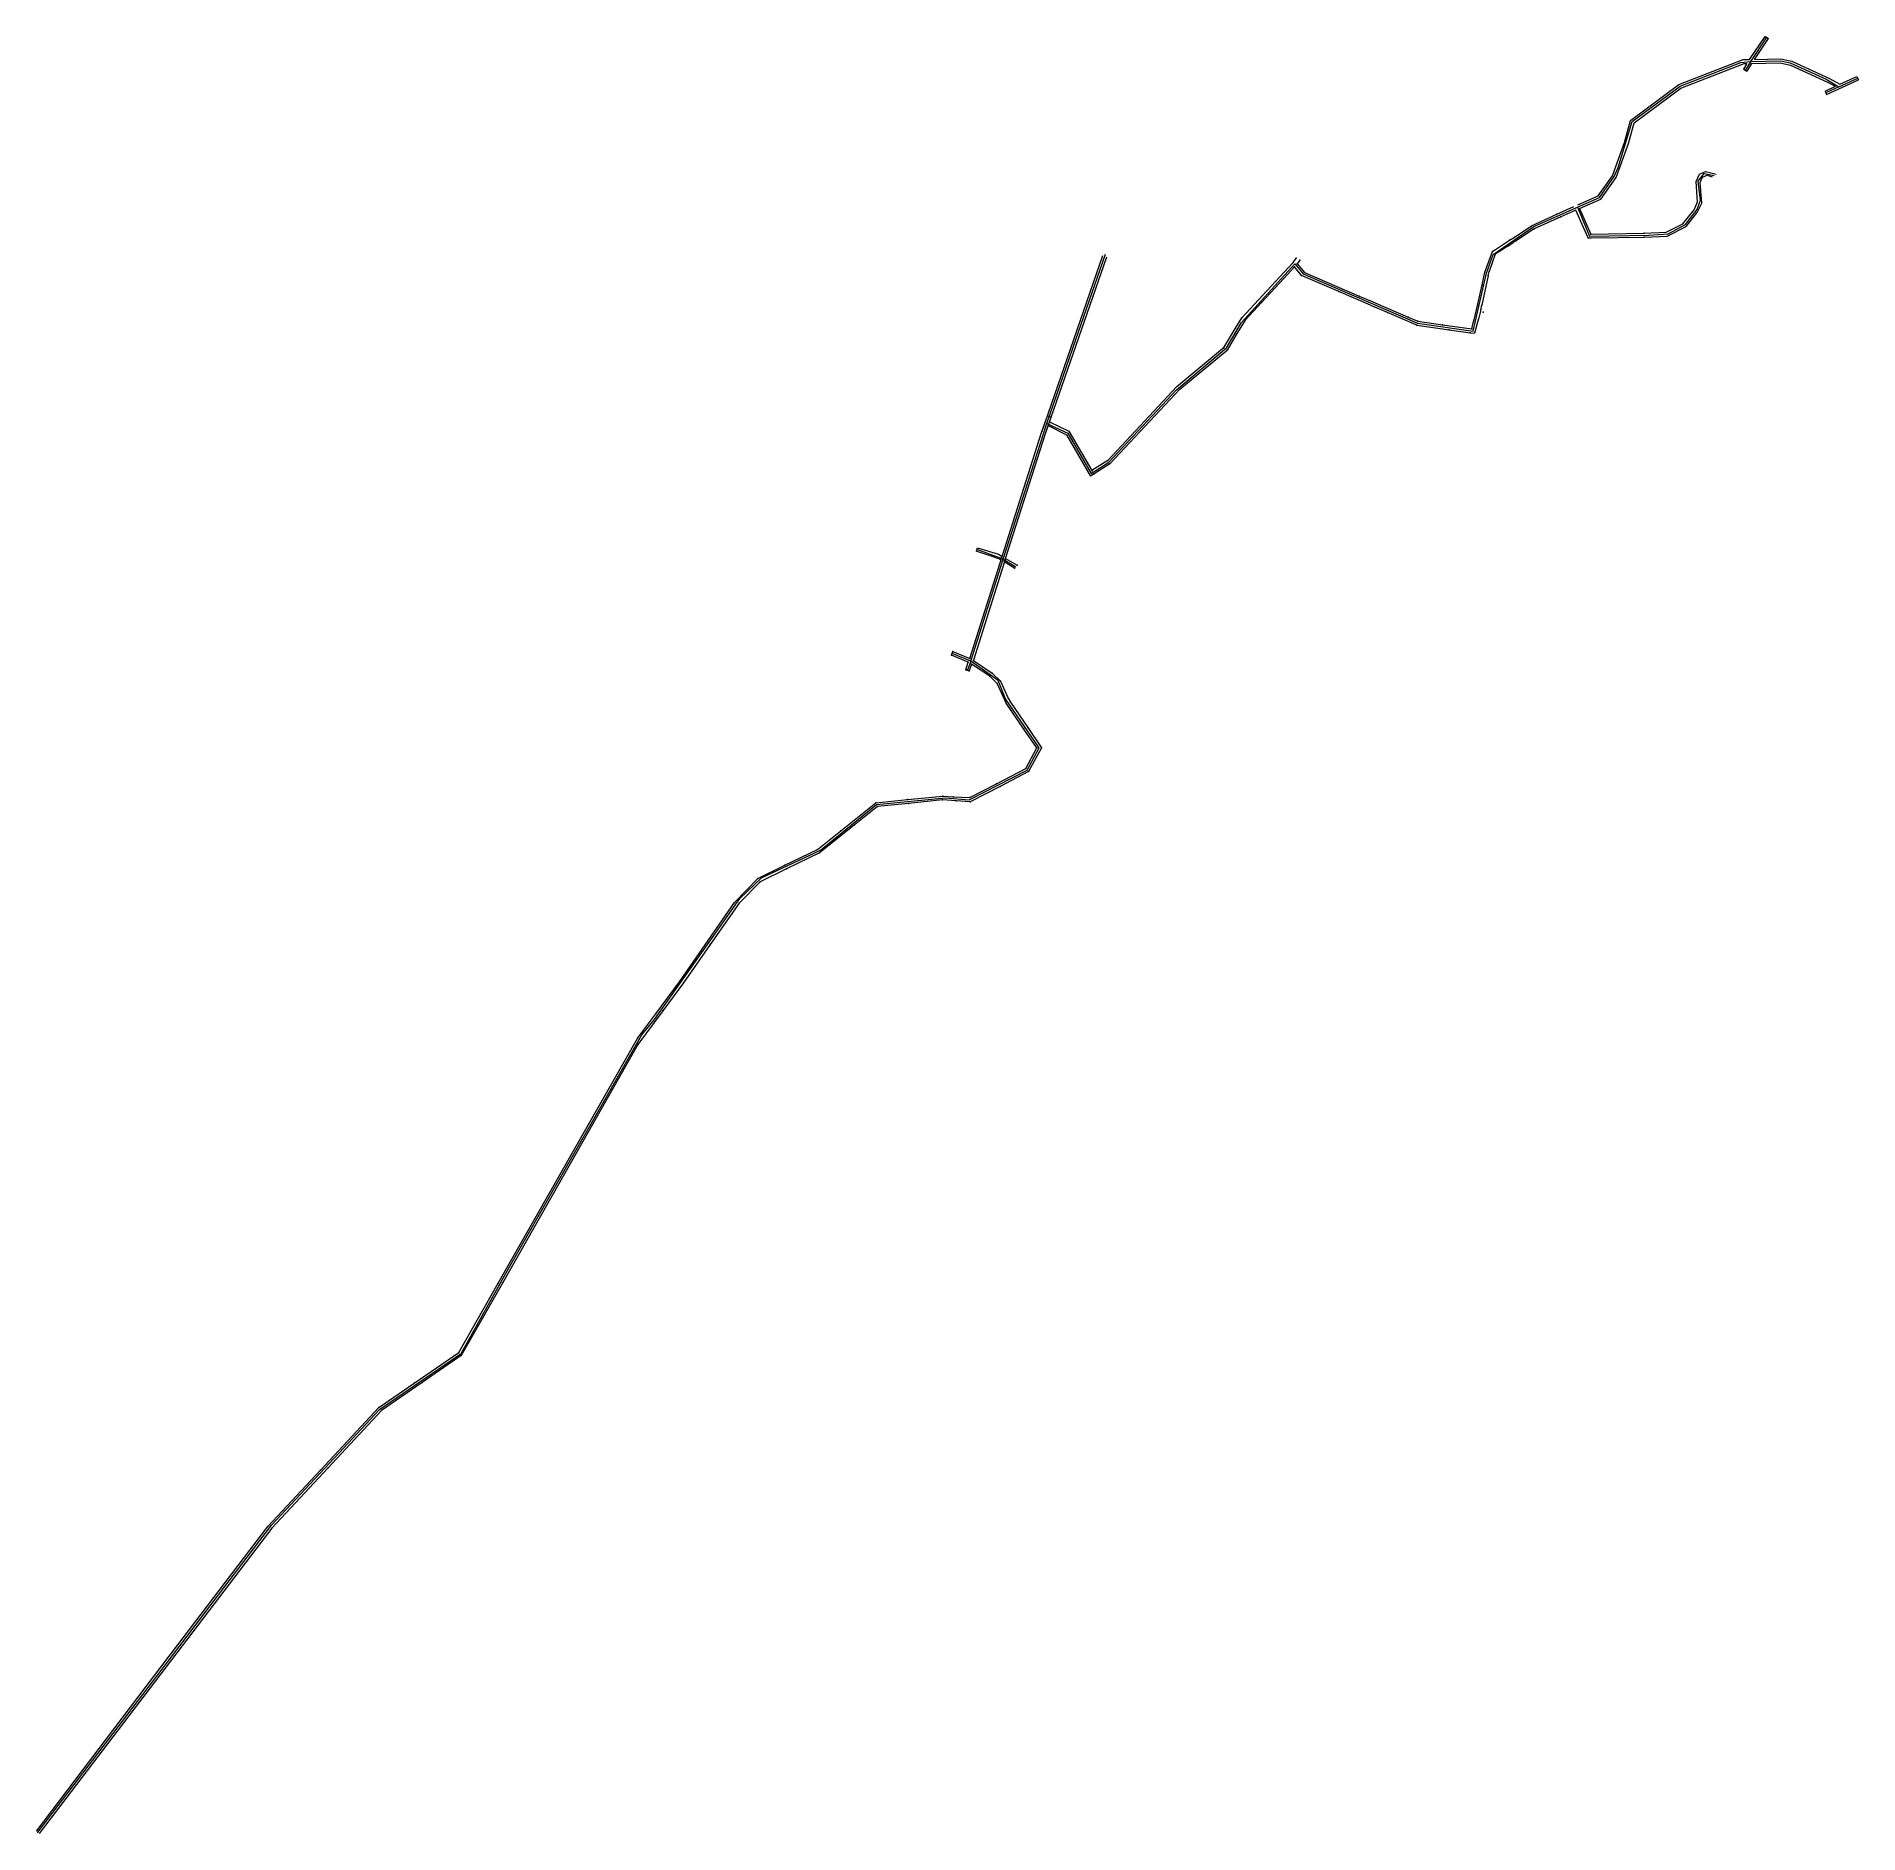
# Model space of a CAD drawing. Header units: millimetres. Extents: x 699796 to 700717, y 4219172 to 4220080.
import ezdxf

# ---------------------------------------------------------------- set-up
doc = ezdxf.new("R2010")
doc.units = ezdxf.units.MM
for name, color, linetype, lineweight in [('1630_2_KAT', 94, 'Continuous', 0), ('1660_1_KAT', 12, 'Continuous', 0), ('1677_390_DESENDRE', 44, 'Continuous', 0), ('ESKI_IM', 2, 'Continuous', 0), ('GEOFENCE', 3, 'Continuous', 0), ('IKINCIKAT', 30, 'Continuous', 0), ('INIT_COORD', 5, 'Continuous', 0), ('YENI2', 6, 'Continuous', 0)]:
    doc.layers.add(name, color=color, linetype=linetype, lineweight=lineweight)

msp = doc.modelspace()

# ---------------------------------------------------------------- linework, layer by layer
at = {"layer": '1630_2_KAT', "lineweight": 0}
msp.add_line((700543.52, 4219976.47, 1634.83), (700542.46, 4219975.78, 1635), dxfattribs=at)
for p in [(700552.98, 4219982.62, 1635), (700564.45, 4219990.03, 1635.17), (700566.4, 4219988.72, 1635.18), (700540.59, 4219976.97, 1634.82), (700543.36, 4219978.74, 1635), (700543.52, 4219976.47, 1634.83), (700580.27, 4219978.08, 1635.8), (700581.56, 4219980.09, 1635.8), (700608.53, 4219978.49, 1638.22), (700608.6, 4219980.49, 1638.22), (700431.22, 4219965.63, 1633.1), (700432.8, 4219967.91, 1633.13), (700433.29, 4219964.99, 1633.11), (700434.57, 4219966.87, 1633.13), (700531.89, 4219971.29, 1634.65), (700533.33, 4219969.85, 1634.65), (700422.3, 4219956.04, 1632.83), (700431.94, 4219963.47, 1633.11), (700435.47, 4219959.14, 1633.15), (700436.93, 4219960.69, 1633.15), (700528.04, 4219960.77, 1634.55), (700529.73, 4219959.14, 1634.54), (700530.28, 4219961.12, 1634.56), (700415.13, 4219945.4, 1632.52), (700454.27, 4219951.04, 1633.39), (700464.63, 4219948.75, 1633.51), (700526.64, 4219954.34, 1634.49), (700405.33, 4219937.8, 1632.33), (700406.93, 4219936.58, 1632.33), (700478.95, 4219940.4, 1633.71), (700489.26, 4219938.13, 1633.83), (700524.38, 4219943.91, 1634.4), (700524.38, 4219943.91, 1634.4), (700526, 4219941.83, 1634.44), (700526, 4219941.83, 1634.44), (700526.47, 4219944.09, 1634.4), (700527.3, 4219940.67, 1634.47), (700402.1, 4219932.46, 1632.2), (700402.3, 4219928.93, 1632.15), (700493.73, 4219934.03, 1633.9), (700494.27, 4219935.97, 1633.9), (700506.63, 4219934.25, 1634.07), (700510.12, 4219931.74, 1634.07), (700520.59, 4219930.21, 1634.22), (700521.49, 4219932.17, 1634.19), (700523.09, 4219930.41, 1634.2), (700396.06, 4219922.49, 1631.97), (700397.78, 4219921.48, 1631.98), (700323.59, 4219866.83, 1630.14), (700327.46, 4219864.21, 1630.26), (700337.5, 4219865.7, 1630.43), (700338.43, 4219863.91, 1630.43), (700329.63, 4219860.51, 1630.38), (700330.57, 4219858.84, 1630.42)]:
    msp.add_point(p, dxfattribs=at)
at = {"layer": '1660_1_KAT', "lineweight": 13}
for p, q in [((700279.68, 4219817.05, 1659.1), (700271.08, 4219819.77, 1659.1)), ((700271.16, 4219819.88, 1659.1), (700271.63, 4219821.55, 1659.1)), ((700271.63, 4219821.55, 1659.1), (700282.34, 4219818.24, 1659.1)), ((700283.27, 4219815.59, 1659.1), (700279.68, 4219817.05, 1659.1)), ((700282.34, 4219818.24, 1659.1), (700284.08, 4219817.22, 1659.1)), ((700290.32, 4219811.24, 1659.1), (700285.09, 4219814.52, 1659.1)), ((700285.85, 4219816.18, 1659.1), (700291.68, 4219812.76, 1659.1))]:
    msp.add_line(p, q, dxfattribs=at)
at = {"layer": '1660_1_KAT', "lineweight": 0}
for p in [(700283.27, 4219815.59, 1659.1), (700285.2, 4219814.38, 1658.96), (700290.32, 4219811.24, 1659.1), (700291.68, 4219812.76, 1659.1)]:
    msp.add_point(p, dxfattribs=at)
at = {"layer": '1677_390_DESENDRE', "lineweight": 13}
msp.add_line((700267.78, 4219765.63, 1667.08), (700267.78, 4219765.63, 1673.37), dxfattribs=at)
at = {"layer": '1677_390_DESENDRE', "lineweight": 0}
for p in [(700285.2, 4219814.38, 1658.95), (700267.78, 4219765.63, 1667.08), (700267.78, 4219765.63, 1673.37), (700269.59, 4219764.71, 1677.39)]:
    msp.add_point(p, dxfattribs=at)
at = {"layer": 'ESKI_IM', "lineweight": 13}
for p, q in [((700258.48, 4219767.21, 1677.39), (700259.23, 4219769.06, 1677.39)), ((700266.92, 4219763.68, 1677.39), (700258.48, 4219767.21, 1677.39)), ((700259.23, 4219769.06, 1677.39), (700267.74, 4219765.64, 1677.39)), ((700265.78, 4219759.96, 1677.58), (700266.92, 4219763.68, 1677.39)), ((700267.74, 4219765.64, 1677.39), (700267.78, 4219765.63, 1677.39)), ((700269.64, 4219764.67, 1677.39), (700279.17, 4219758.21, 1676.94)), ((700281.63, 4219753.05, 1676.91), (700277.91, 4219756.65, 1676.94)), ((700279.17, 4219758.21, 1676.94), (700283.29, 4219754.23, 1676.91)), ((700283.99, 4219747.87, 1676.79), (700281.63, 4219753.05, 1676.91)), ((700283.29, 4219754.23, 1676.91), (700287.23, 4219745.59, 1676.67)), ((700286.23, 4219742.96, 1676.67), (700283.99, 4219747.87, 1676.79)), ((700295.18, 4219729.92, 1676.53), (700286.23, 4219742.96, 1676.67)), ((700288.29, 4219743.48, 1677.05), (700297.09, 4219730.66, 1677.1)), ((700301.7, 4219720.43, 1677.1), (700295.18, 4219729.92, 1676.53)), ((700297.09, 4219730.66, 1677.1), (700304.04, 4219720.55, 1676.42)), ((700296.05, 4219709.95, 1676.09), (700301.7, 4219720.43, 1677.1)), ((700304.04, 4219720.55, 1676.42), (700297.51, 4219708.45, 1676.09)), ((700281.32, 4219702.31, 1675.69), (700296.05, 4219709.95, 1676.09)), ((700297.51, 4219708.45, 1676.09), (700283.15, 4219701.01, 1675.72)), ((700267.77, 4219695.29, 1675.33), (700281.32, 4219702.31, 1675.69)), ((700283.15, 4219701.01, 1675.72), (700267.92, 4219693.11, 1675.32)), ((700202.57, 4219678.56, 1674.23), (700220.31, 4219692.75, 1674.59)), ((700221.09, 4219690.81, 1674.59), (700209.31, 4219681.39, 1674.35)), ((700220.31, 4219692.75, 1674.59), (700236.27, 4219694.34, 1674.83)), ((700236.84, 4219692.39, 1674.84), (700221.09, 4219690.81, 1674.59)), ((700236.27, 4219694.34, 1674.83), (700254.17, 4219696.13, 1675.11)), ((700254.08, 4219694.11, 1675.1), (700236.84, 4219692.39, 1674.84)), ((700260.86, 4219693.66, 1675.21), (700254.08, 4219694.11, 1675.1)), ((700254.17, 4219696.13, 1675.11), (700259.34, 4219695.78, 1675.19)), ((700259.34, 4219695.78, 1675.19), (700267.77, 4219695.29, 1675.33)), ((700267.92, 4219693.11, 1675.32), (700260.86, 4219693.66, 1675.21)), ((700190.82, 4219669.17, 1673.99), (700202.57, 4219678.56, 1674.23)), ((700209.31, 4219681.39, 1674.35), (700191.9, 4219667.47, 1673.99)), ((700174.36, 4219661.1, 1673.73), (700190.82, 4219669.17, 1673.99)), ((700160.76, 4219654.42, 1673.52), (700174.36, 4219661.1, 1673.73)), ((700191.9, 4219667.47, 1673.99), (700175.14, 4219659.25, 1673.73)), ((700148.97, 4219642.3, 1672.95), (700160.76, 4219654.42, 1673.52)), ((700161.94, 4219652.78, 1673.52), (700151.21, 4219642.03, 1672.97)), ((700175.14, 4219659.25, 1673.73), (700161.94, 4219652.78, 1673.52)), ((700129.54, 4219614.36, 1672.45), (700148.97, 4219642.3, 1672.95)), ((700151.21, 4219642.03, 1672.97), (700136.64, 4219621.07, 1672.59)), ((700121.04, 4219602.17, 1672.23), (700129.54, 4219614.36, 1672.45)), ((700136.64, 4219621.07, 1672.59), (700123.14, 4219601.65, 1672.24)), ((700109.11, 4219586.13, 1672), (700121.04, 4219602.17, 1672.23)), ((700123.14, 4219601.65, 1672.24), (700112.71, 4219587.62, 1672.04)), ((700112.71, 4219587.62, 1672.04), (700100, 4219570.52, 1671.79)), ((700100, 4219573.87, 1671.83), (700109.11, 4219586.13, 1672)), ((700009.66, 4219414.99, 1670.13), (700029.41, 4219450, 1670.5)), ((700031.68, 4219450, 1670.51), (700010.82, 4219413.36, 1670.13)), ((699986.98, 4219399.4, 1670.04), (700009.66, 4219414.99, 1670.13)), ((700010.82, 4219413.36, 1670.13), (699991.03, 4219399.75, 1670.05)), ((699969.1, 4219387.1, 1669.97), (699986.98, 4219399.4, 1670.04)), ((699991.03, 4219399.75, 1670.05), (699970.42, 4219385.58, 1669.97)), ((699939.67, 4219355.54, 1669.97), (699969.1, 4219387.1, 1669.97)), ((699970.42, 4219385.58, 1669.97), (699943.34, 4219356.54, 1669.97)), ((699943.34, 4219356.54, 1669.97), (699915.11, 4219326.27, 1669.97)), ((699913.07, 4219327.01, 1669.97), (699939.67, 4219355.54, 1669.97)), ((699915.11, 4219326.27, 1669.97), (699797.58, 4219171.88, 1669.17)), ((699864.43, 4219263.02, 1669.97), (699913.07, 4219327.01, 1669.97)), ((699796.13, 4219173.16, 1669.97), (699863.23, 4219261.44, 1669.17)), ((699863.23, 4219261.44, 1669.97), (699864.43, 4219263.02, 1669.97))]:
    msp.add_line(p, q, dxfattribs=at)
at = {"layer": 'ESKI_IM', "lineweight": 0}
for p, q in [((700268.64, 4219762.73, 1677.39), (700267.53, 4219759.44, 1677.39)), ((700277.91, 4219756.65, 1676.94), (700268.64, 4219762.73, 1677.39)), ((700265.78, 4219759.96, 1677.39), (700267.53, 4219759.44, 1677.39)), ((700283.29, 4219754.23, 1676.91), (700283.5, 4219754.2, 1675.51)), ((700287.23, 4219745.59, 1676.67), (700288.29, 4219743.48, 1677.05)), ((700297.09, 4219730.66, 1677.1), (700304.04, 4219720.55, 1676.42)), ((700304.04, 4219720.55, 1676.42), (700297.51, 4219708.45, 1676.09)), ((700297.51, 4219708.45, 1676.09), (700283.15, 4219701.01, 1675.72)), ((700283.15, 4219701.01, 1675.72), (700267.92, 4219693.11, 1675.32)), ((700221.09, 4219690.81, 1674.59), (700209.31, 4219681.39, 1674.35)), ((700236.84, 4219692.39, 1674.84), (700221.09, 4219690.81, 1674.59)), ((700254.08, 4219694.11, 1675.1), (700236.84, 4219692.39, 1674.84)), ((700260.86, 4219693.66, 1675.21), (700254.08, 4219694.11, 1675.1)), ((700267.92, 4219693.11, 1675.32), (700260.86, 4219693.66, 1675.21)), ((700209.31, 4219681.39, 1674.35), (700191.9, 4219667.47, 1673.99)), ((700191.9, 4219667.47, 1673.99), (700175.14, 4219659.25, 1673.73)), ((700161.94, 4219652.78, 1673.52), (700151.21, 4219642.03, 1672.97)), ((700175.14, 4219659.25, 1673.73), (700161.94, 4219652.78, 1673.52)), ((700151.21, 4219642.03, 1672.97), (700136.64, 4219621.07, 1672.59)), ((700136.64, 4219621.07, 1672.59), (700123.14, 4219601.65, 1672.24)), ((700123.14, 4219601.65, 1672.24), (700112.71, 4219587.62, 1672.04)), ((700112.71, 4219587.62, 1672.04), (700100, 4219570.52, 1671.79)), ((700029.41, 4219450, 1670.5), (700100, 4219573.87, 1671.83)), ((700100, 4219570.52, 1671.79), (700031.68, 4219450, 1670.51)), ((700100, 4219570.52, 1671.79), (700031.68, 4219450, 1670.51)), ((700031.68, 4219450, 1670.51), (700010.82, 4219413.36, 1670.13)), ((700010.82, 4219413.36, 1670.13), (699991.03, 4219399.75, 1670.05)), ((699991.03, 4219399.75, 1670.05), (699970.42, 4219385.58, 1669.97)), ((699970.42, 4219385.58, 1669.97), (699943.34, 4219356.54, 1669.97)), ((699943.34, 4219356.54, 1669.97), (699915.11, 4219326.27, 1669.97))]:
    msp.add_line(p, q, dxfattribs=at)
for p in [(700258.48, 4219767.21, 1677.39), (700258.48, 4219767.21, 1677.39), (700259.23, 4219769.06, 1677.39), (700266.92, 4219763.68, 1677.39), (700267.74, 4219765.64, 1677.39), (700267.78, 4219765.63, 1677.39), (700268.64, 4219762.73, 1677.84), (700269.64, 4219764.67, 1677.36), (700265.78, 4219759.96, 1677.58), (700266.68, 4219759.86, 1677.59), (700267.53, 4219759.44, 1677.1), (700277.91, 4219756.65, 1676.94), (700279.17, 4219758.21, 1676.94), (700281.63, 4219753.05, 1676.91), (700283.29, 4219754.23, 1676.91), (700283.29, 4219754.23, 1676.91), (700283.99, 4219747.87, 1676.79), (700286.23, 4219742.96, 1676.67), (700287.23, 4219745.59, 1676.67), (700287.23, 4219745.59, 1676.67), (700288.29, 4219743.48, 1677.05), (700288.29, 4219743.48, 1677.05), (700288.29, 4219743.48, 1677.05), (700295.18, 4219729.92, 1676.53), (700297.09, 4219730.66, 1677.1), (700297.09, 4219730.66, 1677.1), (700301.7, 4219720.43, 1677.1), (700304.04, 4219720.55, 1676.42), (700304.04, 4219720.55, 1676.42), (700296.05, 4219709.95, 1676.09), (700297.51, 4219708.45, 1676.09), (700297.51, 4219708.45, 1676.09), (700281.32, 4219702.31, 1675.69), (700283.15, 4219701.01, 1675.72), (700283.15, 4219701.01, 1675.72), (700220.31, 4219692.75, 1674.59), (700221.09, 4219690.81, 1674.59), (700221.09, 4219690.81, 1674.59), (700236.27, 4219694.34, 1674.83), (700236.84, 4219692.39, 1674.84), (700236.84, 4219692.39, 1674.84), (700254.08, 4219694.11, 1675.1), (700254.08, 4219694.11, 1675.1), (700254.17, 4219696.13, 1675.11), (700259.34, 4219695.78, 1675.19), (700260.86, 4219693.66, 1675.21), (700260.86, 4219693.66, 1675.21), (700267.77, 4219695.29, 1675.33), (700267.92, 4219693.11, 1675.32), (700267.92, 4219693.11, 1675.32), (700202.57, 4219678.56, 1674.23), (700209.31, 4219681.39, 1674.35), (700209.31, 4219681.39, 1674.35), (700190.82, 4219669.17, 1673.99), (700174.36, 4219661.1, 1673.73), (700191.9, 4219667.47, 1673.99), (700191.9, 4219667.47, 1673.99), (700160.76, 4219654.42, 1673.52), (700161.94, 4219652.78, 1673.52), (700161.94, 4219652.78, 1673.52), (700175.14, 4219659.25, 1673.73), (700175.14, 4219659.25, 1673.73), (700148.97, 4219642.3, 1672.95), (700151.21, 4219642.03, 1672.97), (700151.21, 4219642.03, 1672.97), (700129.54, 4219614.36, 1672.45), (700136.64, 4219621.07, 1672.59), (700136.64, 4219621.07, 1672.59), (700121.04, 4219602.17, 1672.23), (700123.14, 4219601.65, 1672.24), (700123.14, 4219601.65, 1672.24), (700112.71, 4219587.62, 1672.04), (700112.71, 4219587.62, 1672.04), (700109.11, 4219586.13, 1672), (700100, 4219573.87, 1671.83), (700100, 4219570.52, 1671.79), (700100, 4219570.52, 1671.79), (700029.41, 4219450, 1670.5), (700031.68, 4219450, 1670.51), (700031.68, 4219450, 1670.51), (700009.66, 4219414.99, 1670.13), (700010.82, 4219413.36, 1670.13), (700010.82, 4219413.36, 1670.13), (699986.98, 4219399.4, 1670.04), (699991.03, 4219399.75, 1670.05), (699991.03, 4219399.75, 1670.05), (699969.1, 4219387.1, 1669.97), (699970.42, 4219385.58, 1669.97), (699970.42, 4219385.58, 1669.97), (699943.34, 4219356.54, 1669.97), (699943.34, 4219356.54, 1669.97), (699939.67, 4219355.54, 1669.97), (699913.07, 4219327.01, 1669.97), (699915.11, 4219326.27, 1669.97), (699915.11, 4219326.27, 1669.97)]:
    msp.add_point(p, dxfattribs=at)
at = {"layer": 'GEOFENCE'}
for p, q in [((700662.44, 4220067.19, 1636.79), (700670.78, 4220079.66, 1636.9)), ((700626.71, 4220054.74, 1636.35), (700657.47, 4220066.68, 1636.73)), ((700657.47, 4220066.68, 1636.73), (700662.44, 4220067.19, 1636.79)), ((700662.44, 4220067.19, 1636.79), (700659.59, 4220062.91, 1636.77)), ((700662.44, 4220067.19, 1636.79), (700677.44, 4220067.58, 1636.95)), ((700677.44, 4220067.58, 1636.95), (700682.33, 4220066.53, 1636.99)), ((700682.33, 4220066.53, 1636.99), (700700.55, 4220058.28, 1637.23)), ((700700.55, 4220058.28, 1637.23), (700707.03, 4220054.49, 1637.4)), ((700707.03, 4220054.49, 1637.4), (700716.51, 4220058.84, 1637.4)), ((700602.58, 4220036.91, 1635.95), (700626.71, 4220054.74, 1636.35)), ((700707.03, 4220054.49, 1637.4), (700700.39, 4220051.44, 1637.4)), ((700595.43, 4220013.67, 1635.66), (700602.58, 4220036.91, 1635.95)), ((700593.45, 4220009.08, 1635.6), (700595.43, 4220013.67, 1635.66)), ((700635.79, 4220006.86, 1643.6), (700638.84, 4220010.73, 1644.48)), ((700638.84, 4220010.73, 1644.48), (700644.03, 4220009.66, 1645.3)), ((700585.99, 4219998.5, 1635.47), (700593.45, 4220009.08, 1635.6)), ((700637.02, 4219997.13, 1641.68), (700635.79, 4220006.86, 1643.6)), ((700552.89, 4219983.84, 1635.1), (700574.81, 4219993.63, 1635.3)), ((700574.81, 4219993.63, 1635.3), (700585.99, 4219998.5, 1635.47)), ((700574.81, 4219993.63, 1635.3), (700580.91, 4219979.08, 1635.54)), ((700629.48, 4219984.82, 1638.19), (700635.4, 4219992.55, 1640.48)), ((700635.4, 4219992.55, 1640.48), (700637.02, 4219997.13, 1641.68)), ((700532.29, 4219969.68, 1634.73), (700552.89, 4219983.84, 1635.1)), ((700620.66, 4219980.12, 1638.36), (700629.48, 4219984.82, 1638.19)), ((700580.91, 4219979.08, 1635.54), (700610.9, 4219979.52, 1636.26)), ((700610.9, 4219979.52, 1636.26), (700620.66, 4219980.12, 1638.36)), ((700321.43, 4219926.78, 1607.35), (700336.4, 4219969.96, 1587.07)), ((700405.11, 4219935.45, 1632.29), (700432.01, 4219965.04, 1633.12)), ((700432.01, 4219965.04, 1633.12), (700436.2, 4219959.91, 1633.15)), ((700528.95, 4219960.26, 1634.55), (700532.29, 4219969.68, 1634.73)), ((700436.2, 4219959.91, 1633.15), (700494, 4219935, 1633.9)), ((700522.17, 4219931.04, 1634.2), (700528.95, 4219960.26, 1634.55)), ((700397.54, 4219922.5, 1632), (700405.11, 4219935.45, 1632.29)), ((700494, 4219935, 1633.9), (700522.17, 4219931.04, 1634.2)), ((700306.72, 4219884.42, 1629.47), (700321.43, 4219926.78, 1607.35)), ((700372.24, 4219901.32, 1631.37), (700397.54, 4219922.5, 1632)), ((700338.04, 4219864.86, 1630.43), (700372.24, 4219901.32, 1631.37)), ((700298.82, 4219859.8, 1640.21), (700306.72, 4219884.42, 1629.47)), ((700306.72, 4219884.42, 1629.47), (700317.3, 4219879.54, 1629.9)), ((700317.3, 4219879.54, 1629.9), (700329.19, 4219859.13, 1630.36)), ((700329.19, 4219859.13, 1630.36), (700338.04, 4219864.86, 1630.43)), ((700284.69, 4219815.84, 1659.4), (700298.82, 4219859.8, 1640.21)), ((700284.69, 4219815.84, 1659.4), (700271.39, 4219820.71, 1659.1)), ((700268.27, 4219764.32, 1677.42), (700284.69, 4219815.84, 1659.4)), ((700284.69, 4219815.84, 1659.4), (700291, 4219812, 1659.1)), ((700268.27, 4219764.32, 1677.42), (700258.85, 4219768.13, 1677.39)), ((700268.27, 4219764.32, 1677.42), (700266.65, 4219759.7, 1677.39)), ((700282.12, 4219754.48, 1676.91), (700268.27, 4219764.32, 1677.42)), ((700285.89, 4219745.22, 1676.87), (700282.12, 4219754.48, 1676.91)), ((700302.87, 4219720.49, 1676.76), (700285.89, 4219745.22, 1676.87)), ((700296.78, 4219709.2, 1676.09), (700302.87, 4219720.49, 1676.76)), ((700267.48, 4219694.23, 1675.32), (700296.78, 4219709.2, 1676.09)), ((700192.36, 4219668.79, 1674), (700220.7, 4219691.78, 1674.59)), ((700220.7, 4219691.78, 1674.59), (700255.52, 4219695.26, 1675.13)), ((700255.52, 4219695.26, 1675.13), (700267.48, 4219694.23, 1675.32)), ((700162.52, 4219654.71, 1673.58), (700192.36, 4219668.79, 1674)), ((700151.65, 4219644.38, 1673), (700162.52, 4219654.71, 1673.58)), ((700137.24, 4219623.96, 1672.65), (700151.65, 4219644.38, 1673)), ((700108.4, 4219583.12, 1671.97), (700137.24, 4219623.96, 1672.65)), ((700102.02, 4219575.41, 1671.85), (700108.4, 4219583.12, 1671.97)), ((700084.67, 4219545.02, 1671.52), (700102.02, 4219575.41, 1671.85)), ((700059.87, 4219501.61, 1671.06), (700084.67, 4219545.02, 1671.52)), ((700035.11, 4219458.17, 1670.59), (700059.87, 4219501.61, 1671.06)), ((700010.74, 4219414.52, 1670.13), (700035.11, 4219458.17, 1670.59)), ((699969.57, 4219386.14, 1669.97), (700010.74, 4219414.52, 1670.13)), ((699949.07, 4219364.23, 1669.97), (699969.57, 4219386.14, 1669.97)), ((699914.91, 4219327.72, 1669.97), (699949.07, 4219364.23, 1669.97)), ((699887.67, 4219291.91, 1669.83), (699914.91, 4219327.72, 1669.97)), ((699857.4, 4219252.11, 1669.66), (699887.67, 4219291.91, 1669.83)), ((699827.13, 4219212.32, 1669.49), (699857.4, 4219252.11, 1669.66)), ((699796.86, 4219172.52, 1669.57), (699827.13, 4219212.32, 1669.49))]:
    msp.add_line(p, q, dxfattribs=at)
at = {"layer": 'IKINCIKAT', "lineweight": 0}
for p, q in [((700661.87, 4220068.27, 1636.78), (700669.74, 4220079.91, 1636.9)), ((700664.32, 4220068.32, 1636.81), (700671.4, 4220078.79, 1636.9)), ((700669.74, 4220079.91, 1636.9), (700671.4, 4220078.79, 1636.9)), ((700626.18, 4220055.59, 1636.35), (700658.66, 4220068.21, 1636.75)), ((700627.15, 4220053.82, 1636.35), (700659.05, 4220066.22, 1636.75)), ((700658.66, 4220068.21, 1636.75), (700661.87, 4220068.27, 1636.78)), ((700660.39, 4220066.24, 1636.77), (700658.73, 4220063.42, 1636.77)), ((700659.05, 4220066.22, 1636.75), (700660.39, 4220066.24, 1636.76)), ((700662.74, 4220066.29, 1636.77), (700660.45, 4220062.4, 1636.77)), ((700662.74, 4220066.29, 1636.79), (700677.35, 4220066.58, 1636.95)), ((700664.32, 4220068.32, 1636.81), (700677.54, 4220068.59, 1636.95)), ((700677.35, 4220066.58, 1636.95), (700682.59, 4220065.45, 1637)), ((700677.54, 4220068.59, 1636.95), (700683.23, 4220067.36, 1637)), ((700682.59, 4220065.45, 1637), (700701.27, 4220056.86, 1637.25)), ((700683.23, 4220067.36, 1637), (700702.16, 4220058.65, 1637.25)), ((700658.73, 4220063.42, 1636.77), (700660.45, 4220062.4, 1636.77)), ((700700.8, 4220050.53, 1637.4), (700716.92, 4220057.93, 1637.4)), ((700701.27, 4220056.86, 1637.25), (700705.2, 4220054.75, 1637.4)), ((700702.16, 4220058.65, 1637.25), (700707.48, 4220055.8, 1637.4)), ((700707.48, 4220055.8, 1637.4), (700716.09, 4220059.75, 1637.4)), ((700716.09, 4220059.75, 1637.4), (700716.92, 4220057.93, 1637.4)), ((700601.71, 4220037.51, 1635.95), (700626.18, 4220055.59, 1636.35)), ((700603.46, 4220036.31, 1635.95), (700627.15, 4220053.82, 1636.35)), ((700699.97, 4220052.34, 1637.4), (700705.2, 4220054.75, 1637.4)), ((700699.97, 4220052.34, 1637.4), (700700.8, 4220050.53, 1637.4)), ((700598.71, 4220026.36, 1635.8), (700601.71, 4220037.51, 1635.95)), ((700600.62, 4220025.75, 1635.8), (700603.46, 4220036.31, 1635.95)), ((700592.56, 4220009.55, 1635.6), (700598.71, 4220026.36, 1635.8)), ((700594.35, 4220008.61, 1635.6), (700600.62, 4220025.75, 1635.8)), ((700585.33, 4219999.3, 1635.45), (700592.56, 4220009.55, 1635.6)), ((700586.65, 4219997.69, 1635.45), (700594.35, 4220008.61, 1635.6)), ((700574, 4219992.17, 1635.29), (700566.4, 4219988.72, 1635.18)), ((700575.03, 4219994.82, 1635.33), (700585.33, 4219999.3, 1635.45)), ((700575.82, 4219992.99, 1635.33), (700586.65, 4219997.69, 1635.5)), ((700552.98, 4219982.62, 1635), (700543.52, 4219976.47, 1634.83)), ((700566.4, 4219988.72, 1635.18), (700552.98, 4219982.62, 1635)), ((700539.71, 4219973.99, 1634.65), (700533.33, 4219969.85, 1634.85)), ((700539.71, 4219973.99, 1634.85), (700542.46, 4219975.78, 1634.83)), ((700580.27, 4219978.08, 1635.8), (700581.75, 4219978.13, 1635.8)), ((700581.56, 4219980.09, 1635.8), (700608.5, 4219980.49, 1636.2)), ((700581.75, 4219978.13, 1635.8), (700608.53, 4219978.49, 1636.2)), ((700529.73, 4219959.14, 1634.54), (700530.28, 4219961.12, 1634.56)), ((700493.73, 4219934.03, 1633.9), (700520.59, 4219930.21, 1634.22)), ((700520.59, 4219930.21, 1634.22), (700522.86, 4219929.91, 1634.22)), ((700523.01, 4219930.47, 1634.22), (700522.86, 4219929.91, 1634.2)), ((700372.46, 4219903.02, 1631.4), (700396.51, 4219923.02, 1632)), ((700373.92, 4219901.65, 1631.4), (700397.78, 4219921.48, 1632)), ((700337.5, 4219865.7, 1630.43), (700372.46, 4219903.02, 1631.4)), ((700338.59, 4219864.02, 1630.43), (700373.92, 4219901.65, 1631.4)), ((700304.1, 4219879.85, 1629.79), (700307, 4219888.19, 1629.79)), ((700306, 4219879.25, 1629.79), (700307.42, 4219883.33, 1629.79)), ((700307, 4219888.19, 1629.79), (700308.88, 4219887.53, 1629.79)), ((700307.42, 4219883.33, 1629.79), (700316.67, 4219878.67, 1629.9)), ((700308.09, 4219885.23, 1629.79), (700308.88, 4219887.53, 1629.79)), ((700308.09, 4219885.23, 1629.79), (700317.92, 4219880.42, 1629.9)), ((700316.61, 4219878.69, 1629.9), (700327.84, 4219859.45, 1630.36)), ((700317.92, 4219880.42, 1629.9), (700329.52, 4219860.54, 1630.36)), ((700338.59, 4219864.02, 1630.43), (700328.85, 4219857.72, 1630.36)), ((700337.5, 4219865.7, 1630.43), (700329.52, 4219860.54, 1630.36)), ((700327.84, 4219859.45, 1630.36), (700328.85, 4219857.72, 1630.36))]:
    msp.add_line(p, q, dxfattribs=at)
at = {"layer": 'IKINCIKAT', "lineweight": 13}
for p, q in [((700564.45, 4219990.03, 1635.17), (700573.03, 4219993.93, 1635.29)), ((700577.9, 4219983.41, 1635.62), (700574, 4219992.17, 1635.29)), ((700575.82, 4219992.99, 1635.33), (700578.74, 4219986.44, 1635.57)), ((700543.36, 4219978.74, 1635), (700551.59, 4219984.23, 1635.17)), ((700551.59, 4219984.23, 1635), (700564.45, 4219990.03, 1635.17)), ((700580.27, 4219978.08, 1635.29), (700577.9, 4219983.41, 1635.8)), ((700578.74, 4219986.44, 1635.57), (700581.56, 4219980.09, 1635.8)), ((700531.89, 4219971.29, 1634.65), (700540.59, 4219976.97, 1634.82)), ((700540.59, 4219976.97, 1634.82), (700543.36, 4219978.74, 1635)), ((700422.3, 4219956.04, 1632.83), (700431.22, 4219965.63, 1633.1)), ((700431.22, 4219965.63, 1633.1), (700432.8, 4219967.91, 1633.13)), ((700434.57, 4219966.87, 1633.13), (700433.29, 4219964.99, 1633.11)), ((700433.29, 4219964.99, 1633.11), (700436.93, 4219960.69, 1633.15)), ((700528.04, 4219960.77, 1634.55), (700531.89, 4219971.29, 1634.65)), ((700533.33, 4219969.85, 1634.65), (700530.28, 4219961.12, 1634.56)), ((700405.33, 4219937.8, 1632.33), (700422.3, 4219956.04, 1632.83)), ((700426.53, 4219957.65, 1632.52), (700415.13, 4219945.4, 1632.52)), ((700431.94, 4219963.47, 1633.11), (700426.53, 4219957.65, 1632.52)), ((700435.47, 4219959.14, 1633.15), (700431.94, 4219963.47, 1633.11)), ((700454.27, 4219951.04, 1633.39), (700435.47, 4219959.14, 1633.15)), ((700436.93, 4219960.69, 1633.15), (700464.63, 4219948.75, 1633.51)), ((700529.73, 4219959.14, 1634.54), (700526.47, 4219944.09, 1634.4)), ((700526.64, 4219954.34, 1634.49), (700528.04, 4219960.77, 1634.55)), ((700415.13, 4219945.4, 1632.52), (700406.93, 4219936.58, 1632.33)), ((700470.33, 4219944.14, 1633.15), (700454.27, 4219951.04, 1633.39)), ((700464.63, 4219948.75, 1633.51), (700471.09, 4219945.98, 1633.51)), ((700471.09, 4219945.98, 1633.51), (700472.94, 4219945.19, 1633.51)), ((700524.38, 4219943.91, 1634.4), (700526.64, 4219954.34, 1634.49)), ((700402.1, 4219932.46, 1632.2), (700405.33, 4219937.8, 1632.33)), ((700406.93, 4219936.58, 1632.33), (700402.3, 4219928.93, 1632.15)), ((700470.33, 4219944.14, 1633.15), (700472.13, 4219943.36, 1633.71)), ((700478.95, 4219940.4, 1633.71), (700472.13, 4219943.36, 1633.71)), ((700472.94, 4219945.19, 1633.51), (700489.26, 4219938.13, 1633.83)), ((700493.73, 4219934.03, 1633.9), (700478.95, 4219940.4, 1633.71)), ((700489.26, 4219938.13, 1633.83), (700494.27, 4219935.97, 1633.9)), ((700522.25, 4219935.23, 1634.2), (700522.79, 4219937.33, 1634.44)), ((700522.79, 4219937.33, 1634.44), (700524.38, 4219943.91, 1634.4)), ((700524.96, 4219937.75, 1634.2), (700524.43, 4219935.6, 1634.44)), ((700526, 4219941.83, 1634.44), (700524.96, 4219937.75, 1634.44)), ((700526, 4219941.83, 1634.44), (700526.47, 4219944.09, 1634.4)), ((700396.06, 4219922.49, 1631.97), (700402.1, 4219932.46, 1632.2)), ((700402.3, 4219928.93, 1632.15), (700397.78, 4219921.48, 1631.98)), ((700494.27, 4219935.97, 1633.9), (700506.63, 4219934.25, 1634.07)), ((700506.63, 4219934.25, 1634.07), (700512.82, 4219933.37, 1634.1)), ((700512.82, 4219933.37, 1634.1), (700521.49, 4219932.17, 1634.19)), ((700521.49, 4219932.17, 1634.19), (700522.25, 4219935.23, 1634.2)), ((700524.43, 4219935.6, 1634.2), (700523.09, 4219930.41, 1634.2))]:
    msp.add_line(p, q, dxfattribs=at)
at = {"layer": 'INIT_COORD'}
msp.add_point((699796.86, 4219172.52, 1669.57), dxfattribs=at)
at = {"layer": 'YENI2', "lineweight": 0}
for p, q in [((700634.81, 4220006.69, 1643.5), (700636.53, 4220010.3, 1644.1)), ((700636.53, 4220010.3, 1644.1), (700639.61, 4220011.69, 1644.7)), ((700638.06, 4220008.8, 1644.1), (700640.43, 4220009.87, 1644.7)), ((700639.61, 4220011.69, 1644.7), (700645.05, 4220010.36, 1645.3)), ((700640.43, 4220009.87, 1644.7), (700643.01, 4220008.96, 1645.3)), ((700635.6, 4219996.36, 1641.4), (700634.81, 4220006.69, 1643.5)), ((700636.88, 4220006.07, 1643.5), (700638.06, 4220008.8, 1644.1)), ((700637.67, 4219995.74, 1641.4), (700636.88, 4220006.07, 1643.5)), ((700628.19, 4219985.18, 1638.2), (700633.89, 4219992.22, 1640.2)), ((700633.89, 4219992.22, 1640.2), (700635.6, 4219996.36, 1641.4)), ((700635.44, 4219990.96, 1640.2), (700637.67, 4219995.74, 1641.4)), ((700619.65, 4219981.06, 1638.2), (700628.19, 4219985.18, 1638.2)), ((700620.17, 4219979.08, 1638.2), (700629.74, 4219983.92, 1638.2)), ((700629.74, 4219983.92, 1638.2), (700635.44, 4219990.96, 1640.2)), ((700608.49, 4219980.48, 1636.2), (700619.65, 4219981.06, 1638.2)), ((700608.59, 4219978.48, 1636.2), (700620.17, 4219979.08, 1638.2)), ((700304.12, 4219879.9, 1629.79), (700335.07, 4219969.17, 1587.6)), ((700306, 4219879.25, 1629.79), (700336.96, 4219968.51, 1587.6)), ((700284.08, 4219817.22, 1659.1), (700304.1, 4219879.85, 1629.79)), ((700285.85, 4219816.18, 1659.1), (700306, 4219879.25, 1629.79)), ((700267.78, 4219765.63, 1677.39), (700284.08, 4219817.22, 1659.1)), ((700285.85, 4219816.18, 1659.1), (700269.59, 4219764.71, 1677.39))]:
    msp.add_line(p, q, dxfattribs=at)

doc.saveas('drawing.dxf')
